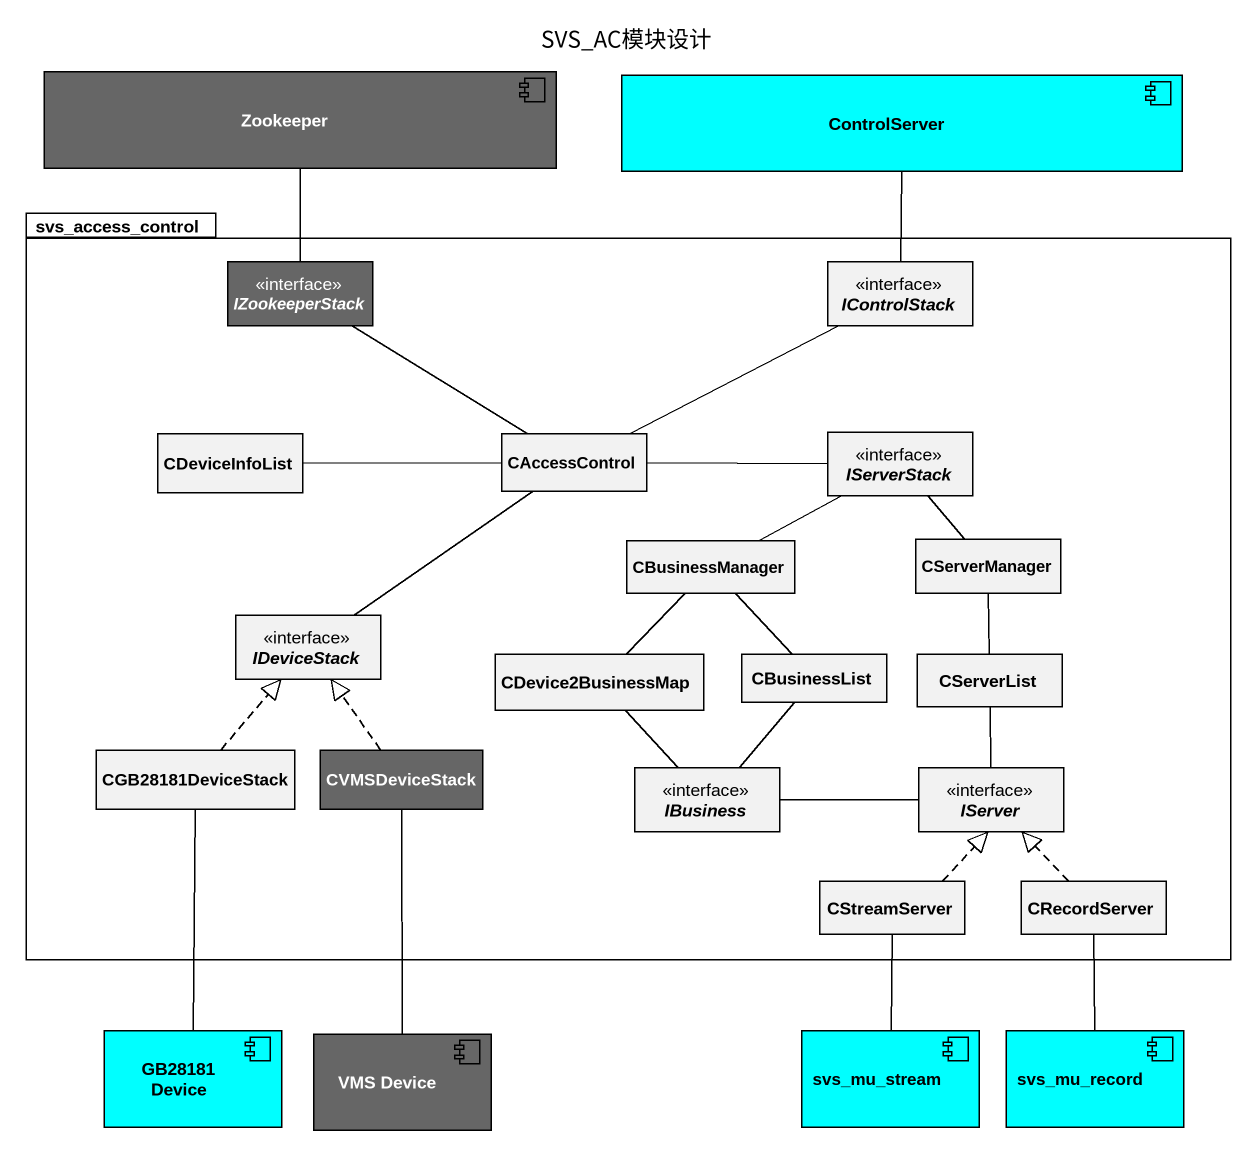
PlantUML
@startuml
title SVS_AC模块设计
allowmixing
hide circle
hide empty members
component Zookeeper #666666
component ControlServer #00FFFF
package svs_access_control {
  interface IZookeeperStack #666666
  interface IControlStack
  class CDeviceInfoList
  class CAccessControl
  interface IServerStack
  class CBusinessManager
  class CServerManager
  interface IDeviceStack
  class CDevice2BusinessMap
  class CBusinessList
  class CServerList
  class CGB28181DeviceStack
  class CVMSDeviceStack #666666
  interface IBusiness
  interface IServer
  class CStreamServer
  class CRecordServer
}
component "GB28181 Device" as GB28181_Device #00FFFF
component "VMS Device" as VMS_Device #666666
component svs_mu_stream #00FFFF
component svs_mu_record #00FFFF
IZookeeperStack -up- Zookeeper
IZookeeperStack -- CAccessControl
IControlStack -up- ControlServer
IControlStack -left- CAccessControl
CDeviceInfoList -right- CAccessControl
CAccessControl -right- IServerStack
IServerStack -left- CBusinessManager
IServerStack -- CServerManager
CBusinessManager -- CBusinessList
IDeviceStack -up- CAccessControl
CDevice2BusinessMap -up- CBusinessManager
CDevice2BusinessMap -- IBusiness
CServerList -up- CServerManager
CServerList -- IServer
CGB28181DeviceStack .up.|> IDeviceStack
CVMSDeviceStack .up.|> IDeviceStack
IBusiness -up- CBusinessList
IBusiness -right- IServer
CStreamServer .up.|> IServer
CRecordServer .up.|> IServer
GB28181_Device -up- CGB28181DeviceStack
VMS_Device -up- CVMSDeviceStack
svs_mu_stream -up- CStreamServer
svs_mu_record -up- CRecordServer
@enduml
